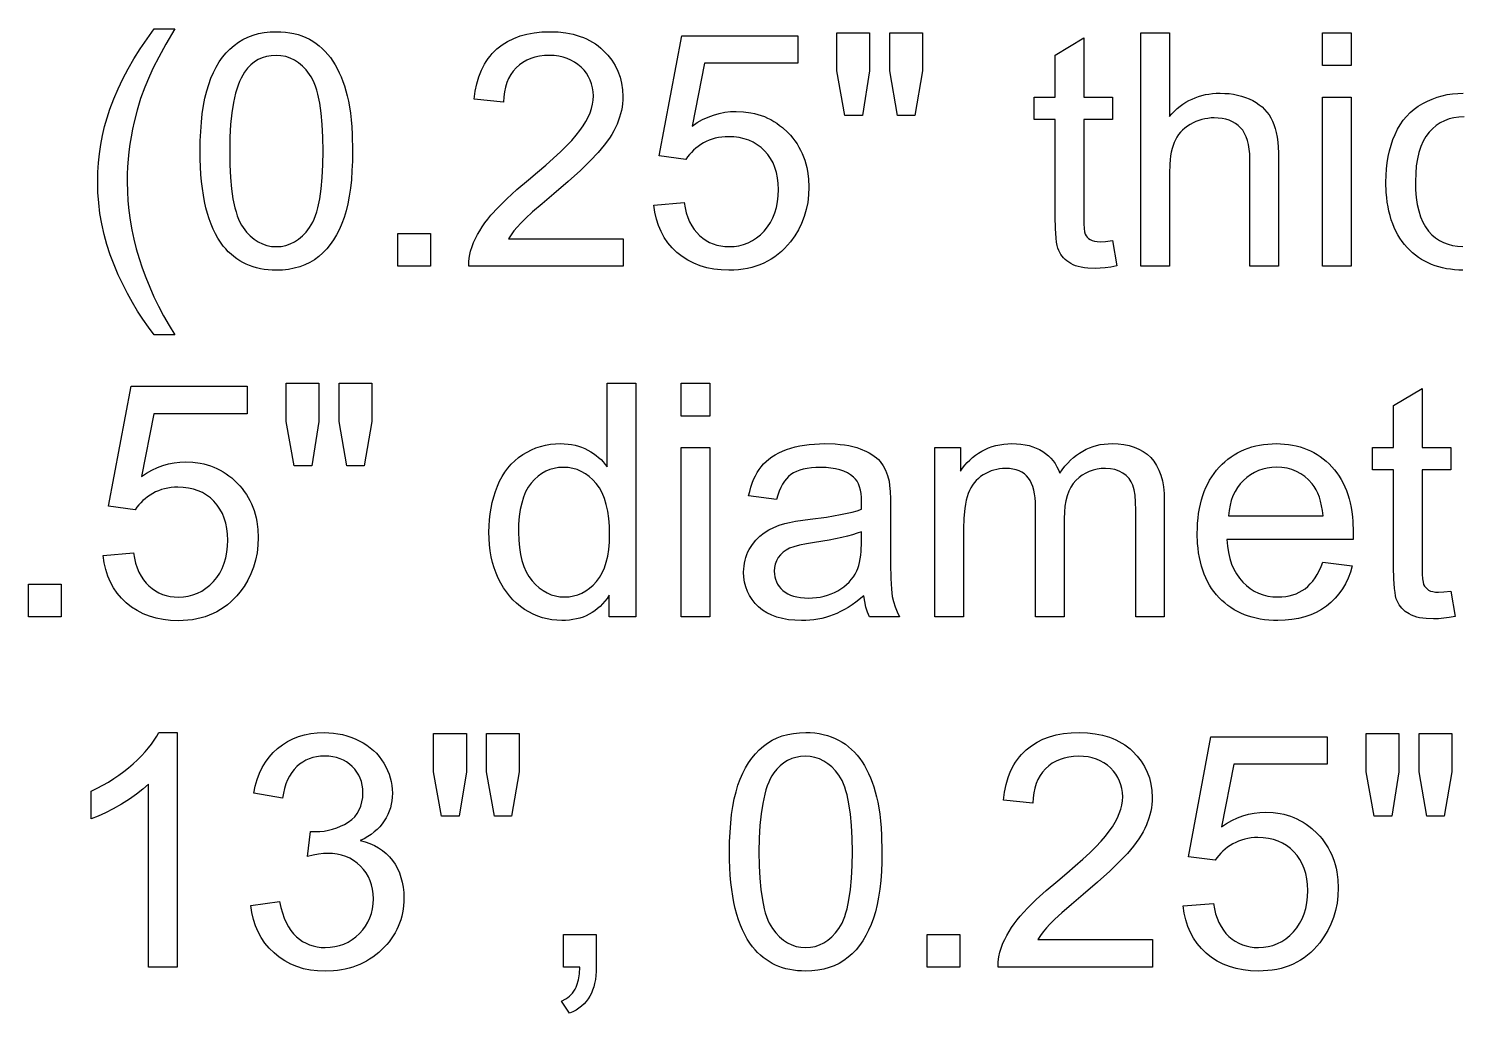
# Model space of a CAD drawing. Extents: x 0.6 to 44.2, y 0 to 23.3.
# Drawn here: x 5.546 to 8.001, y 20.397 to 22.083 of the extents above; entities that cross this region are included whole.
import ezdxf

# ---------------------------------------------------------------- set-up
doc = ezdxf.new("R2010")
doc.units = 0
doc.layers.add('CUTOUTS', color=1, linetype='CONTINUOUS')

msp = doc.modelspace()

# ---------------------------------------------------------------- linework, layer by layer
at = {"layer": 'CUTOUTS'}
for points in [[(5.7614, 21.5584), (5.7515, 21.5715), (5.7419, 21.5852), (5.7327, 21.5994), (5.7239, 21.6141), (5.7155, 21.6294), (5.7075, 21.6452), (5.6999, 21.6616), (5.6927, 21.6785), (5.6861, 21.6957), (5.6804, 21.7132), (5.6755, 21.7307), (5.6716, 21.7485), (5.6685, 21.7663), (5.6663, 21.7844), (5.665, 21.8026), (5.6646, 21.8209), (5.6649, 21.8371), (5.6659, 21.853), (5.6675, 21.8688), (5.6698, 21.8845), (5.6728, 21.9), (5.6764, 21.9152), (5.6806, 21.9304), (5.6856, 21.9453), (5.6921, 21.9626), (5.6995, 21.9798), (5.7077, 21.997), (5.7168, 22.0142), (5.7267, 22.0314), (5.7374, 22.0486), (5.749, 22.0657), (5.7614, 22.0828), (5.7966, 22.0828), (5.7815, 22.0565), (5.7692, 22.0342), (5.7597, 22.016), (5.753, 22.0018), (5.7451, 21.9828), (5.7381, 21.9633), (5.732, 21.9435), (5.7268, 21.9232), (5.724, 21.9105), (5.7216, 21.8977), (5.7196, 21.8849), (5.718, 21.8721), (5.7167, 21.8592), (5.7158, 21.8464), (5.7152, 21.8335), (5.715, 21.8206), (5.7154, 21.8042), (5.7163, 21.7878), (5.7179, 21.7714), (5.7201, 21.755), (5.723, 21.7386), (5.7265, 21.7222), (5.7307, 21.7059), (5.7354, 21.6895), (5.7408, 21.6731), (5.7469, 21.6567), (5.7536, 21.6403), (5.7609, 21.6239), (5.7689, 21.6076), (5.7775, 21.5912), (5.7867, 21.5748), (5.7966, 21.5584)], [(5.84, 21.8733), (5.8402, 21.8906), (5.8409, 21.907), (5.8421, 21.9226), (5.8437, 21.9373), (5.8457, 21.9512), (5.8482, 21.9641), (5.8512, 21.9762), (5.8546, 21.9875), (5.8585, 21.998), (5.8628, 22.0079), (5.8675, 22.0171), (5.8727, 22.0258), (5.8784, 22.0338), (5.8845, 22.0412), (5.891, 22.048), (5.898, 22.0542), (5.9054, 22.0597), (5.9133, 22.0645), (5.9217, 22.0685), (5.9305, 22.0718), (5.9398, 22.0744), (5.9495, 22.0762), (5.9597, 22.0773), (5.9704, 22.0777), (5.9783, 22.0775), (5.986, 22.0769), (5.9935, 22.0758), (6.0006, 22.0744), (6.0076, 22.0726), (6.0143, 22.0704), (6.0207, 22.0677), (6.0269, 22.0647), (6.0328, 22.0613), (6.0385, 22.0575), (6.0439, 22.0534), (6.0491, 22.0489), (6.054, 22.044), (6.0586, 22.0388), (6.0629, 22.0332), (6.067, 22.0273), (6.0709, 22.0211), (6.0745, 22.0144), (6.0779, 22.0075), (6.0811, 22.0002), (6.0841, 21.9926), (6.0869, 21.9847), (6.0918, 21.9678), (6.094, 21.9587), (6.0958, 21.9488), (6.0973, 21.9381), (6.0986, 21.9267), (6.0996, 21.9145), (6.1003, 21.9015), (6.1008, 21.8733), (6.1006, 21.8561), (6.0999, 21.8398), (6.0988, 21.8243), (6.0972, 21.8097), (6.0952, 21.7959), (6.0927, 21.783), (6.0898, 21.7709), (6.0864, 21.7597), (6.0825, 21.7492), (6.0783, 21.7393), (6.0735, 21.73), (6.0683, 21.7213), (6.0627, 21.7133), (6.0566, 21.7058), (6.0501, 21.699), (6.0431, 21.6928), (6.0357, 21.6873), (6.0278, 21.6825), (6.0194, 21.6784), (6.0106, 21.6751), (6.0012, 21.6725), (5.9914, 21.6707), (5.9812, 21.6696), (5.9704, 21.6692), (5.9633, 21.6694), (5.9564, 21.6699), (5.9496, 21.6707), (5.9431, 21.6718), (5.9367, 21.6733), (5.9305, 21.675), (5.9246, 21.6771), (5.9188, 21.6796), (5.9132, 21.6823), (5.9078, 21.6854), (5.9026, 21.6888), (5.8976, 21.6925), (5.8928, 21.6966), (5.8882, 21.701), (5.8838, 21.7057), (5.8796, 21.7107), (5.8748, 21.7172), (5.8703, 21.7241), (5.8661, 21.7316), (5.8623, 21.7396), (5.8587, 21.748), (5.8555, 21.757), (5.8525, 21.7664), (5.8499, 21.7763), (5.8476, 21.7867), (5.8456, 21.7976), (5.8439, 21.809), (5.8425, 21.8209), (5.8414, 21.8332), (5.8406, 21.8461), (5.8402, 21.8595)], [(6.5641, 21.7232), (6.5641, 21.676), (6.2998, 21.676), (6.2999, 21.6848), (6.3009, 21.6934), (6.3028, 21.7019), (6.3055, 21.7101), (6.3082, 21.7169), (6.3113, 21.7236), (6.3148, 21.7303), (6.3186, 21.7369), (6.3228, 21.7436), (6.3275, 21.7502), (6.3324, 21.7568), (6.3378, 21.7633), (6.3502, 21.7769), (6.365, 21.7916), (6.3823, 21.8072), (6.4021, 21.8239), (6.4177, 21.8369), (6.432, 21.8493), (6.445, 21.8609), (6.4567, 21.8718), (6.4671, 21.8821), (6.4761, 21.8916), (6.4838, 21.9005), (6.4902, 21.9086), (6.4956, 21.9164), (6.5002, 21.924), (6.5042, 21.9316), (6.5074, 21.939), (6.5099, 21.9464), (6.5117, 21.9536), (6.5128, 21.9607), (6.5131, 21.9677), (6.5128, 21.9749), (6.5118, 21.9817), (6.5102, 21.9883), (6.5079, 21.9946), (6.505, 22.0006), (6.5014, 22.0064), (6.4971, 22.0118), (6.4923, 22.017), (6.4868, 22.0217), (6.481, 22.0257), (6.4748, 22.0292), (6.4682, 22.032), (6.4612, 22.0342), (6.4538, 22.0358), (6.446, 22.0367), (6.4378, 22.037), (6.4292, 22.0367), (6.421, 22.0357), (6.4132, 22.034), (6.4059, 22.0317), (6.399, 22.0287), (6.3926, 22.025), (6.3866, 22.0207), (6.3811, 22.0157), (6.3761, 22.0101), (6.3717, 22.0041), (6.3681, 21.9975), (6.365, 21.9904), (6.3627, 21.9827), (6.361, 21.9746), (6.3599, 21.9659), (6.3595, 21.9568), (6.309, 21.962), (6.3108, 21.9757), (6.3134, 21.9885), (6.3169, 22.0006), (6.3214, 22.0117), (6.3267, 22.0221), (6.3297, 22.0269), (6.3329, 22.0316), (6.3364, 22.036), (6.34, 22.0402), (6.3439, 22.0443), (6.348, 22.0481), (6.3569, 22.055), (6.3664, 22.061), (6.3767, 22.0661), (6.3877, 22.0703), (6.3994, 22.0735), (6.4118, 22.0758), (6.425, 22.0772), (6.4389, 22.0777), (6.4529, 22.0772), (6.4662, 22.0757), (6.4787, 22.0732), (6.4905, 22.0697), (6.4961, 22.0676), (6.5015, 22.0652), (6.5067, 22.0626), (6.5118, 22.0597), (6.5166, 22.0566), (6.5213, 22.0532), (6.5258, 22.0496), (6.53, 22.0457), (6.5379, 22.0375), (6.5447, 22.0288), (6.5505, 22.0196), (6.5552, 22.01), (6.5589, 21.9999), (6.5615, 21.9893), (6.5631, 21.9782), (6.5636, 21.9666), (6.5634, 21.9606), (6.563, 21.9547), (6.5622, 21.9487), (6.5611, 21.9428), (6.5598, 21.9369), (6.5581, 21.9311), (6.5538, 21.9194), (6.5511, 21.9136), (6.5481, 21.9077), (6.5446, 21.9017), (6.5407, 21.8956), (6.5318, 21.8832), (6.5212, 21.8706), (6.5079, 21.8566), (6.4909, 21.8401), (6.47, 21.8214), (6.4455, 21.8002), (6.4253, 21.7831), (6.4092, 21.769), (6.397, 21.7579), (6.3887, 21.7498), (6.3827, 21.7432), (6.3772, 21.7366), (6.3723, 21.7299), (6.368, 21.7232)], [(6.6168, 21.7808), (6.6684, 21.7852), (6.67, 21.776), (6.6722, 21.7675), (6.6748, 21.7596), (6.6779, 21.7522), (6.6815, 21.7454), (6.6855, 21.7392), (6.69, 21.7336), (6.695, 21.7286), (6.7003, 21.7241), (6.706, 21.7203), (6.7118, 21.717), (6.718, 21.7143), (6.7244, 21.7123), (6.7311, 21.7108), (6.7381, 21.7099), (6.7453, 21.7096), (6.754, 21.71), (6.7624, 21.7113), (6.7704, 21.7133), (6.7781, 21.7163), (6.7854, 21.72), (6.7924, 21.7246), (6.799, 21.7301), (6.8053, 21.7363), (6.8111, 21.7433), (6.8161, 21.7508), (6.8203, 21.7588), (6.8238, 21.7674), (6.8265, 21.7766), (6.8284, 21.7863), (6.8295, 21.7965), (6.8299, 21.8073), (6.8295, 21.8175), (6.8284, 21.8272), (6.8266, 21.8363), (6.824, 21.8449), (6.8207, 21.8529), (6.8166, 21.8603), (6.8118, 21.8672), (6.8063, 21.8736), (6.8002, 21.8793), (6.7936, 21.8842), (6.7865, 21.8884), (6.7791, 21.8918), (6.7711, 21.8944), (6.7627, 21.8963), (6.7538, 21.8975), (6.7445, 21.8979), (6.7386, 21.8977), (6.7329, 21.8972), (6.7274, 21.8963), (6.7219, 21.8952), (6.7166, 21.8936), (6.7115, 21.8918), (6.7065, 21.8896), (6.7017, 21.8871), (6.697, 21.8843), (6.6926, 21.8813), (6.6885, 21.8781), (6.6846, 21.8747), (6.681, 21.8711), (6.6776, 21.8673), (6.6745, 21.8633), (6.6717, 21.8591), (6.6255, 21.8651), (6.6643, 22.0706), (6.8632, 22.0706), (6.8632, 22.0236), (6.7036, 22.0236), (6.682, 21.9161), (6.6911, 21.922), (6.7002, 21.9271), (6.7095, 21.9314), (6.7189, 21.935), (6.7284, 21.9377), (6.738, 21.9397), (6.7478, 21.9408), (6.7576, 21.9412), (6.7704, 21.9407), (6.7828, 21.939), (6.7887, 21.9377), (6.7946, 21.9361), (6.8003, 21.9343), (6.8059, 21.9322), (6.8114, 21.9298), (6.8167, 21.9271), (6.8219, 21.9241), (6.827, 21.9208), (6.8319, 21.9173), (6.8367, 21.9135), (6.846, 21.9049), (6.8504, 21.9003), (6.8544, 21.8956), (6.8582, 21.8906), (6.8618, 21.8855), (6.865, 21.8802), (6.868, 21.8748), (6.8706, 21.8692), (6.873, 21.8635), (6.8751, 21.8576), (6.877, 21.8515), (6.8785, 21.8452), (6.8798, 21.8389), (6.8815, 21.8256), (6.882, 21.8116), (6.8815, 21.7983), (6.88, 21.7854), (6.8776, 21.773), (6.8741, 21.761), (6.8697, 21.7495), (6.8642, 21.7385), (6.8578, 21.7279), (6.8504, 21.7178), (6.8455, 21.7119), (6.8403, 21.7064), (6.835, 21.7013), (6.8294, 21.6965), (6.8236, 21.6922), (6.8176, 21.6882), (6.8113, 21.6846), (6.8049, 21.6813), (6.7982, 21.6785), (6.7913, 21.676), (6.7842, 21.6739), (6.7769, 21.6722), (6.7693, 21.6709), (6.7615, 21.67), (6.7535, 21.6694), (6.7453, 21.6692), (6.732, 21.6697), (6.7193, 21.6711), (6.7072, 21.6735), (6.6958, 21.6768), (6.6849, 21.6811), (6.6747, 21.6864), (6.6652, 21.6926), (6.6562, 21.6998), (6.6481, 21.7077), (6.6408, 21.7163), (6.6345, 21.7255), (6.6291, 21.7353), (6.6247, 21.7457), (6.6211, 21.7568), (6.6185, 21.7685)], [(6.9437, 21.9344), (6.93, 22.0105), (6.93, 22.076), (6.986, 22.076), (6.986, 22.0105), (6.9737, 21.9344)], [(7.034, 21.9344), (7.0206, 22.0105), (7.0206, 22.076), (7.0766, 22.076), (7.0766, 22.0105), (7.0635, 21.9344)], [(7.4021, 21.72), (7.4092, 21.6766), (7.3991, 21.6747), (7.3895, 21.6733), (7.3805, 21.6725), (7.3721, 21.6722), (7.3594, 21.6727), (7.3537, 21.6734), (7.3483, 21.6743), (7.3433, 21.6755), (7.3387, 21.677), (7.3345, 21.6787), (7.3306, 21.6807), (7.3238, 21.6852), (7.3208, 21.6878), (7.318, 21.6905), (7.3156, 21.6933), (7.3134, 21.6963), (7.3115, 21.6995), (7.3099, 21.7029), (7.3084, 21.7068), (7.3072, 21.7117), (7.3062, 21.7175), (7.3053, 21.7243), (7.3042, 21.7407), (7.3038, 21.7609), (7.3038, 21.9276), (7.2678, 21.9276), (7.2678, 21.9658), (7.3038, 21.9658), (7.3038, 22.0376), (7.3527, 22.067), (7.3527, 21.9658), (7.4021, 21.9658), (7.4021, 21.9276), (7.3527, 21.9276), (7.3527, 21.7582), (7.3529, 21.7486), (7.3533, 21.7409), (7.3541, 21.7351), (7.3553, 21.7311), (7.3568, 21.7283), (7.3587, 21.7258), (7.361, 21.7235), (7.3637, 21.7216), (7.367, 21.72), (7.3709, 21.7189), (7.3754, 21.7183), (7.3805, 21.718), (7.39, 21.7185)], [(7.4501, 21.676), (7.4501, 22.076), (7.4992, 22.076), (7.4992, 21.9325), (7.5036, 21.9373), (7.5081, 21.9418), (7.5127, 21.946), (7.5175, 21.9499), (7.5225, 21.9535), (7.5275, 21.9568), (7.5327, 21.9597), (7.5381, 21.9624), (7.5436, 21.9647), (7.5492, 21.9667), (7.555, 21.9685), (7.5609, 21.9699), (7.567, 21.9709), (7.5732, 21.9717), (7.5795, 21.9722), (7.586, 21.9723), (7.5939, 21.9721), (7.6015, 21.9716), (7.6089, 21.9706), (7.6161, 21.9692), (7.6229, 21.9674), (7.6295, 21.9652), (7.6358, 21.9626), (7.6419, 21.9597), (7.6476, 21.9563), (7.6529, 21.9527), (7.6578, 21.9488), (7.6623, 21.9445), (7.6663, 21.94), (7.6699, 21.9352), (7.6731, 21.93), (7.6759, 21.9246), (7.6783, 21.9187), (7.6804, 21.9121), (7.6821, 21.905), (7.6836, 21.8972), (7.6847, 21.8887), (7.6855, 21.8797), (7.686, 21.87), (7.6861, 21.8597), (7.6861, 21.676), (7.637, 21.676), (7.637, 21.8597), (7.6367, 21.8686), (7.636, 21.8768), (7.6348, 21.8845), (7.633, 21.8915), (7.6308, 21.8979), (7.628, 21.9036), (7.6248, 21.9088), (7.621, 21.9133), (7.6168, 21.9172), (7.6122, 21.9206), (7.6072, 21.9235), (7.6018, 21.9259), (7.5959, 21.9277), (7.5897, 21.929), (7.583, 21.9298), (7.5759, 21.9301), (7.5705, 21.9299), (7.5651, 21.9293), (7.5599, 21.9285), (7.5547, 21.9272), (7.5496, 21.9256), (7.5446, 21.9237), (7.5397, 21.9214), (7.5348, 21.9187), (7.5302, 21.9158), (7.5259, 21.9126), (7.5219, 21.9091), (7.5183, 21.9054), (7.5151, 21.9014), (7.5122, 21.8972), (7.5096, 21.8927), (7.5074, 21.888), (7.5055, 21.883), (7.5038, 21.8774), (7.5024, 21.8714), (7.5013, 21.865), (7.5004, 21.8581), (7.4997, 21.8507), (7.4992, 21.8346), (7.4992, 21.676)], [(7.7611, 22.0195), (7.7611, 22.076), (7.8103, 22.076), (7.8103, 22.0195)], [(5.8905, 21.8733), (5.8908, 21.8497), (5.8919, 21.8282), (5.8937, 21.8087), (5.8962, 21.7913), (5.8995, 21.7759), (5.9014, 21.769), (5.9034, 21.7626), (5.9057, 21.7567), (5.9081, 21.7514), (5.9107, 21.7465), (5.9135, 21.7422), (5.9195, 21.7346), (5.9257, 21.7279), (5.9323, 21.7223), (5.9393, 21.7177), (5.9466, 21.7142), (5.9542, 21.7116), (5.9621, 21.7101), (5.9704, 21.7096), (5.9787, 21.7101), (5.9867, 21.7116), (5.9943, 21.7142), (6.0016, 21.7178), (6.0085, 21.7224), (6.0151, 21.728), (6.0214, 21.7347), (6.0273, 21.7423), (6.0301, 21.7467), (6.0327, 21.7515), (6.0351, 21.7569), (6.0374, 21.7628), (6.0395, 21.7692), (6.0414, 21.7761), (6.0446, 21.7914), (6.0471, 21.8088), (6.0489, 21.8283), (6.05, 21.8498), (6.0504, 21.8733), (6.05, 21.897), (6.0489, 21.9185), (6.0471, 21.9381), (6.0446, 21.9555), (6.0414, 21.9709), (6.0395, 21.9778), (6.0374, 21.9842), (6.0351, 21.99), (6.0327, 21.9954), (6.0301, 22.0002), (6.0273, 22.0045), (6.0214, 22.0121), (6.0151, 22.0187), (6.0084, 22.0243), (6.0014, 22.0289), (5.9941, 22.0324), (5.9864, 22.035), (5.9783, 22.0365), (5.9699, 22.037), (5.9616, 22.0366), (5.9538, 22.0352), (5.9464, 22.033), (5.9395, 22.0298), (5.9329, 22.0258), (5.9268, 22.0209), (5.9211, 22.0151), (5.9159, 22.0084), (5.9128, 22.0035), (5.9099, 21.9983), (5.9072, 21.9925), (5.9048, 21.9862), (5.9025, 21.9795), (5.9004, 21.9722), (5.8968, 21.9563), (5.894, 21.9385), (5.8921, 21.9187), (5.8909, 21.897)], [(7.7611, 21.676), (7.7611, 21.9658), (7.8103, 21.9658), (7.8103, 21.676)], [(6.1783, 21.676), (6.1783, 21.732), (6.2343, 21.732), (6.2343, 21.676)], [(6.001, 21.3344), (5.9873, 21.4105), (5.9873, 21.476), (6.0433, 21.476), (6.0433, 21.4105), (6.031, 21.3344)], [(6.0913, 21.3344), (6.0779, 21.4105), (6.0779, 21.476), (6.1339, 21.476), (6.1339, 21.4105), (6.1208, 21.3344)], [(6.5401, 21.076), (6.5401, 21.1126), (6.5366, 21.1074), (6.5328, 21.1025), (6.5289, 21.0979), (6.5247, 21.0937), (6.5204, 21.0899), (6.5158, 21.0863), (6.5111, 21.0831), (6.5061, 21.0803), (6.5009, 21.0777), (6.4956, 21.0755), (6.49, 21.0737), (6.4842, 21.0722), (6.4782, 21.071), (6.4721, 21.0702), (6.4657, 21.0696), (6.4591, 21.0695), (6.4505, 21.0698), (6.4421, 21.0707), (6.4339, 21.0722), (6.4258, 21.0743), (6.418, 21.0769), (6.4103, 21.0802), (6.4027, 21.0841), (6.3954, 21.0886), (6.3883, 21.0936), (6.3817, 21.0991), (6.3754, 21.105), (6.3696, 21.1115), (6.3642, 21.1184), (6.3592, 21.1257), (6.3546, 21.1336), (6.3504, 21.1419), (6.3466, 21.1506), (6.3434, 21.1597), (6.3406, 21.169), (6.3384, 21.1787), (6.3367, 21.1887), (6.3354, 21.199), (6.3347, 21.2097), (6.3344, 21.2206), (6.3346, 21.2314), (6.3353, 21.2418), (6.3364, 21.252), (6.338, 21.262), (6.3401, 21.2717), (6.3425, 21.2812), (6.3455, 21.2904), (6.3489, 21.2994), (6.3527, 21.3079), (6.357, 21.316), (6.3617, 21.3235), (6.3669, 21.3306), (6.3726, 21.3371), (6.3787, 21.3431), (6.3852, 21.3486), (6.3923, 21.3535), (6.3996, 21.3579), (6.4071, 21.3618), (6.4149, 21.365), (6.4229, 21.3676), (6.4311, 21.3697), (6.4395, 21.3712), (6.4481, 21.372), (6.4569, 21.3723), (6.4634, 21.3722), (6.4697, 21.3717), (6.4758, 21.3708), (6.4817, 21.3696), (6.4874, 21.368), (6.493, 21.3661), (6.4984, 21.3639), (6.5036, 21.3613), (6.5086, 21.3584), (6.5133, 21.3553), (6.5178, 21.3521), (6.5221, 21.3486), (6.5262, 21.3449), (6.53, 21.341), (6.5335, 21.3368), (6.5369, 21.3325), (6.5369, 21.476), (6.5857, 21.476), (6.5857, 21.076)], [(6.6632, 21.4195), (6.6632, 21.476), (6.7123, 21.476), (6.7123, 21.4195)], [(5.6741, 21.1808), (5.7257, 21.1852), (5.7273, 21.176), (5.7295, 21.1675), (5.7321, 21.1596), (5.7352, 21.1522), (5.7388, 21.1454), (5.7428, 21.1392), (5.7473, 21.1336), (5.7523, 21.1286), (5.7576, 21.1241), (5.7633, 21.1203), (5.7691, 21.117), (5.7753, 21.1143), (5.7817, 21.1123), (5.7884, 21.1108), (5.7954, 21.1099), (5.8026, 21.1096), (5.8113, 21.11), (5.8197, 21.1113), (5.8277, 21.1133), (5.8354, 21.1163), (5.8427, 21.12), (5.8497, 21.1246), (5.8563, 21.1301), (5.8626, 21.1363), (5.8684, 21.1433), (5.8734, 21.1508), (5.8776, 21.1588), (5.8811, 21.1674), (5.8838, 21.1766), (5.8857, 21.1863), (5.8868, 21.1965), (5.8872, 21.2073), (5.8868, 21.2175), (5.8857, 21.2272), (5.8839, 21.2363), (5.8813, 21.2449), (5.878, 21.2529), (5.8739, 21.2603), (5.8691, 21.2672), (5.8636, 21.2736), (5.8575, 21.2793), (5.8509, 21.2842), (5.8438, 21.2884), (5.8364, 21.2918), (5.8284, 21.2944), (5.82, 21.2963), (5.8111, 21.2975), (5.8018, 21.2979), (5.7959, 21.2977), (5.7902, 21.2972), (5.7847, 21.2963), (5.7792, 21.2952), (5.7739, 21.2936), (5.7688, 21.2918), (5.7638, 21.2896), (5.759, 21.2871), (5.7543, 21.2843), (5.7499, 21.2813), (5.7458, 21.2781), (5.7419, 21.2747), (5.7383, 21.2711), (5.7349, 21.2673), (5.7318, 21.2633), (5.729, 21.2591), (5.6828, 21.2651), (5.7216, 21.4706), (5.9205, 21.4706), (5.9205, 21.4236), (5.7609, 21.4236), (5.7393, 21.3161), (5.7484, 21.322), (5.7575, 21.3271), (5.7668, 21.3314), (5.7762, 21.335), (5.7857, 21.3377), (5.7953, 21.3397), (5.8051, 21.3408), (5.8149, 21.3412), (5.8277, 21.3407), (5.8401, 21.339), (5.846, 21.3377), (5.8519, 21.3361), (5.8576, 21.3343), (5.8632, 21.3322), (5.8687, 21.3298), (5.874, 21.3271), (5.8792, 21.3241), (5.8843, 21.3208), (5.8892, 21.3173), (5.894, 21.3135), (5.9033, 21.3049), (5.9077, 21.3003), (5.9117, 21.2956), (5.9155, 21.2906), (5.9191, 21.2855), (5.9223, 21.2802), (5.9252, 21.2748), (5.9279, 21.2692), (5.9303, 21.2635), (5.9324, 21.2576), (5.9343, 21.2515), (5.9358, 21.2452), (5.9371, 21.2389), (5.9388, 21.2256), (5.9393, 21.2116), (5.9388, 21.1983), (5.9373, 21.1854), (5.9349, 21.173), (5.9314, 21.161), (5.927, 21.1495), (5.9215, 21.1385), (5.9151, 21.1279), (5.9077, 21.1178), (5.9027, 21.1119), (5.8976, 21.1064), (5.8923, 21.1013), (5.8867, 21.0965), (5.8809, 21.0922), (5.8749, 21.0882), (5.8686, 21.0846), (5.8622, 21.0813), (5.8555, 21.0785), (5.8486, 21.076), (5.8415, 21.0739), (5.8342, 21.0722), (5.8266, 21.0709), (5.8188, 21.07), (5.8108, 21.0694), (5.8026, 21.0692), (5.7893, 21.0697), (5.7766, 21.0711), (5.7645, 21.0735), (5.7531, 21.0768), (5.7422, 21.0811), (5.732, 21.0864), (5.7225, 21.0926), (5.7135, 21.0998), (5.7054, 21.1077), (5.6981, 21.1163), (5.6918, 21.1255), (5.6864, 21.1353), (5.682, 21.1457), (5.6784, 21.1568), (5.6758, 21.1685)], [(7.9813, 21.12), (7.9884, 21.0766), (7.9783, 21.0747), (7.9688, 21.0733), (7.9598, 21.0725), (7.9513, 21.0722), (7.9387, 21.0727), (7.933, 21.0734), (7.9276, 21.0743), (7.9226, 21.0755), (7.918, 21.077), (7.9137, 21.0787), (7.9099, 21.0807), (7.903, 21.0852), (7.9, 21.0878), (7.8973, 21.0905), (7.8948, 21.0933), (7.8927, 21.0963), (7.8908, 21.0995), (7.8891, 21.1029), (7.8877, 21.1068), (7.8865, 21.1117), (7.8855, 21.1175), (7.8846, 21.1243), (7.8835, 21.1407), (7.8831, 21.1609), (7.8831, 21.3276), (7.8471, 21.3276), (7.8471, 21.3658), (7.8831, 21.3658), (7.8831, 21.4376), (7.932, 21.467), (7.932, 21.3658), (7.9813, 21.3658), (7.9813, 21.3276), (7.932, 21.3276), (7.932, 21.1582), (7.9321, 21.1486), (7.9326, 21.1409), (7.9334, 21.1351), (7.9345, 21.1311), (7.936, 21.1283), (7.938, 21.1258), (7.9403, 21.1235), (7.943, 21.1216), (7.9463, 21.12), (7.9501, 21.1189), (7.9546, 21.1183), (7.9598, 21.118), (7.9693, 21.1185)], [(6.6632, 21.076), (6.6632, 21.3658), (6.7123, 21.3658), (6.7123, 21.076)], [(6.9762, 21.1118), (6.9626, 21.101), (6.956, 21.0963), (6.9494, 21.092), (6.9428, 21.0881), (6.9364, 21.0847), (6.93, 21.0816), (6.9236, 21.079), (6.9173, 21.0768), (6.9108, 21.0748), (6.9042, 21.0732), (6.8975, 21.0719), (6.8906, 21.0708), (6.8837, 21.0701), (6.8766, 21.0696), (6.8695, 21.0695), (6.8579, 21.0698), (6.847, 21.0709), (6.8368, 21.0728), (6.8272, 21.0753), (6.8184, 21.0786), (6.8103, 21.0826), (6.8028, 21.0873), (6.7961, 21.0928), (6.7901, 21.0988), (6.7849, 21.1053), (6.7804, 21.1121), (6.7768, 21.1194), (6.774, 21.127), (6.772, 21.1351), (6.7708, 21.1436), (6.7704, 21.1524), (6.7706, 21.1577), (6.771, 21.1628), (6.7718, 21.1679), (6.7728, 21.1728), (6.7742, 21.1776), (6.7759, 21.1823), (6.7778, 21.1868), (6.7801, 21.1913), (6.7853, 21.1997), (6.7913, 21.2072), (6.798, 21.2138), (6.8055, 21.2195), (6.8136, 21.2245), (6.8222, 21.2289), (6.8312, 21.2326), (6.8408, 21.2356), (6.849, 21.2375), (6.859, 21.2394), (6.8845, 21.243), (6.9123, 21.2467), (6.9361, 21.2508), (6.956, 21.2552), (6.9645, 21.2575), (6.9721, 21.2599), (6.9723, 21.2728), (6.9721, 21.28), (6.9715, 21.2867), (6.9704, 21.2928), (6.9689, 21.2983), (6.9669, 21.3033), (6.9645, 21.3078), (6.9617, 21.3117), (6.9584, 21.315), (6.9534, 21.3189), (6.9479, 21.3223), (6.9417, 21.3252), (6.935, 21.3275), (6.9277, 21.3293), (6.9199, 21.3306), (6.9115, 21.3314), (6.9025, 21.3317), (6.8941, 21.3315), (6.8863, 21.3309), (6.879, 21.33), (6.8724, 21.3287), (6.8663, 21.3269), (6.8607, 21.3249), (6.8557, 21.3224), (6.8513, 21.3195), (6.8473, 21.3162), (6.8436, 21.3123), (6.8402, 21.3078), (6.837, 21.3027), (6.834, 21.2971), (6.8314, 21.2908), (6.829, 21.284), (6.8269, 21.2766), (6.7789, 21.2831), (6.7807, 21.2906), (6.7827, 21.2978), (6.785, 21.3046), (6.7875, 21.311), (6.7904, 21.317), (6.7935, 21.3227), (6.7968, 21.328), (6.8004, 21.3329), (6.8044, 21.3375), (6.8088, 21.3419), (6.8136, 21.3459), (6.8188, 21.3497), (6.8244, 21.3532), (6.8305, 21.3564), (6.8369, 21.3594), (6.8438, 21.3621), (6.8511, 21.3645), (6.8586, 21.3666), (6.8664, 21.3683), (6.8744, 21.3698), (6.8828, 21.3709), (6.8915, 21.3717), (6.9004, 21.3722), (6.9096, 21.3723), (6.9273, 21.3718), (6.9355, 21.3711), (6.9432, 21.3702), (6.9505, 21.3689), (6.9574, 21.3674), (6.9639, 21.3657), (6.9699, 21.3636), (6.9807, 21.359), (6.9855, 21.3564), (6.99, 21.3538), (6.9941, 21.3509), (6.9978, 21.348), (7.0011, 21.3449), (7.004, 21.3416), (7.009, 21.3346), (7.0133, 21.3267), (7.0167, 21.3179), (7.0193, 21.3082), (7.0203, 21.3007), (7.0211, 21.2906), (7.0216, 21.278), (7.0217, 21.2629), (7.0217, 21.1974), (7.0219, 21.1663), (7.0225, 21.1415), (7.0235, 21.123), (7.0249, 21.1108), (7.0268, 21.1018), (7.0295, 21.093), (7.033, 21.0844), (7.0373, 21.076), (6.986, 21.076), (6.9825, 21.084), (6.9797, 21.0926), (6.9776, 21.1019)], [(7.0978, 21.076), (7.0978, 21.3658), (7.1418, 21.3658), (7.1418, 21.3251), (7.1453, 21.3303), (7.1492, 21.3353), (7.1533, 21.3399), (7.1577, 21.3443), (7.1623, 21.3485), (7.1673, 21.3524), (7.1725, 21.356), (7.1781, 21.3594), (7.1838, 21.3624), (7.1898, 21.3651), (7.1959, 21.3673), (7.2023, 21.3691), (7.2088, 21.3705), (7.2156, 21.3715), (7.2225, 21.3721), (7.2296, 21.3723), (7.2375, 21.3721), (7.245, 21.3715), (7.2521, 21.3705), (7.2589, 21.369), (7.2653, 21.3671), (7.2714, 21.3648), (7.2771, 21.3621), (7.2824, 21.359), (7.2874, 21.3555), (7.292, 21.3516), (7.2962, 21.3474), (7.3, 21.3429), (7.3034, 21.3381), (7.3065, 21.3329), (7.3092, 21.3274), (7.3115, 21.3216), (7.3159, 21.3277), (7.3204, 21.3335), (7.3251, 21.3388), (7.33, 21.3438), (7.335, 21.3484), (7.3402, 21.3525), (7.3455, 21.3563), (7.3511, 21.3597), (7.3567, 21.3626), (7.3626, 21.3652), (7.3686, 21.3674), (7.3747, 21.3692), (7.381, 21.3706), (7.3875, 21.3716), (7.3942, 21.3721), (7.401, 21.3723), (7.4114, 21.372), (7.4213, 21.3709), (7.4305, 21.369), (7.4391, 21.3664), (7.4471, 21.363), (7.4544, 21.3589), (7.4612, 21.3541), (7.4673, 21.3485), (7.4727, 21.3421), (7.4774, 21.3349), (7.4814, 21.3269), (7.4847, 21.3181), (7.4872, 21.3086), (7.489, 21.2982), (7.4901, 21.2869), (7.4905, 21.2749), (7.4905, 21.076), (7.4416, 21.076), (7.4416, 21.2586), (7.4413, 21.2723), (7.4404, 21.2839), (7.439, 21.2935), (7.4369, 21.301), (7.434, 21.3072), (7.4301, 21.3127), (7.4253, 21.3176), (7.4195, 21.3219), (7.413, 21.3253), (7.4059, 21.3278), (7.3983, 21.3293), (7.3901, 21.3298), (7.3826, 21.3295), (7.3754, 21.3285), (7.3686, 21.3269), (7.3621, 21.3247), (7.3559, 21.3218), (7.3501, 21.3183), (7.3445, 21.3142), (7.3393, 21.3095), (7.3346, 21.304), (7.3305, 21.2978), (7.327, 21.2908), (7.3242, 21.283), (7.322, 21.2745), (7.3204, 21.2652), (7.3194, 21.2552), (7.3191, 21.2444), (7.3191, 21.076), (7.27, 21.076), (7.27, 21.2643), (7.2698, 21.2722), (7.2693, 21.2796), (7.2683, 21.2865), (7.267, 21.2929), (7.2653, 21.2988), (7.2633, 21.3042), (7.2608, 21.3091), (7.258, 21.3134), (7.2548, 21.3172), (7.2511, 21.3206), (7.2469, 21.3234), (7.2422, 21.3257), (7.237, 21.3275), (7.2314, 21.3288), (7.2253, 21.3295), (7.2187, 21.3298), (7.2136, 21.3296), (7.2085, 21.3291), (7.2036, 21.3282), (7.1988, 21.327), (7.194, 21.3255), (7.1894, 21.3236), (7.1848, 21.3214), (7.1804, 21.3189), (7.1761, 21.316), (7.1722, 21.3128), (7.1685, 21.3093), (7.1652, 21.3054), (7.1622, 21.3013), (7.1594, 21.2968), (7.157, 21.292), (7.1549, 21.2869), (7.153, 21.2814), (7.1514, 21.2753), (7.15, 21.2686), (7.1489, 21.2613), (7.1475, 21.245), (7.147, 21.2264), (7.147, 21.076)], [(7.7617, 21.1693), (7.8124, 21.1631), (7.8091, 21.1523), (7.8052, 21.1421), (7.8006, 21.1325), (7.7953, 21.1236), (7.7894, 21.1153), (7.7829, 21.1076), (7.7758, 21.1005), (7.768, 21.094), (7.7596, 21.0883), (7.7506, 21.0833), (7.7411, 21.0791), (7.731, 21.0756), (7.7203, 21.0729), (7.7091, 21.071), (7.6974, 21.0699), (7.685, 21.0695), (7.6772, 21.0696), (7.6695, 21.0701), (7.6621, 21.0709), (7.6549, 21.0719), (7.6479, 21.0733), (7.641, 21.075), (7.6344, 21.077), (7.628, 21.0793), (7.6218, 21.0819), (7.6158, 21.0848), (7.6101, 21.088), (7.6045, 21.0915), (7.5991, 21.0953), (7.5939, 21.0995), (7.589, 21.1039), (7.5842, 21.1086), (7.5797, 21.1136), (7.5755, 21.1189), (7.5715, 21.1244), (7.5679, 21.1302), (7.5646, 21.1362), (7.5615, 21.1424), (7.5587, 21.1489), (7.5563, 21.1557), (7.5541, 21.1627), (7.5522, 21.1699), (7.5506, 21.1774), (7.5493, 21.1851), (7.5483, 21.1931), (7.5475, 21.2013), (7.547, 21.2185), (7.5471, 21.2275), (7.5475, 21.2362), (7.5483, 21.2447), (7.5493, 21.253), (7.5506, 21.261), (7.5523, 21.2687), (7.5542, 21.2762), (7.5564, 21.2834), (7.5589, 21.2904), (7.5617, 21.2971), (7.5648, 21.3035), (7.5681, 21.3097), (7.5718, 21.3157), (7.5758, 21.3214), (7.5801, 21.3268), (7.5846, 21.332), (7.5894, 21.3369), (7.5944, 21.3414), (7.5995, 21.3457), (7.6048, 21.3496), (7.6103, 21.3533), (7.616, 21.3566), (7.6218, 21.3596), (7.6279, 21.3622), (7.6341, 21.3646), (7.6404, 21.3667), (7.647, 21.3684), (7.6537, 21.3698), (7.6606, 21.3709), (7.6676, 21.3717), (7.6749, 21.3722), (7.6823, 21.3723), (7.6895, 21.3722), (7.6965, 21.3717), (7.7033, 21.371), (7.71, 21.3699), (7.7165, 21.3685), (7.7229, 21.3668), (7.7291, 21.3648), (7.7351, 21.3625), (7.7409, 21.3598), (7.7466, 21.3569), (7.7521, 21.3536), (7.7575, 21.3501), (7.7627, 21.3462), (7.7677, 21.3421), (7.7726, 21.3376), (7.7772, 21.3328), (7.7817, 21.3277), (7.7859, 21.3224), (7.7898, 21.3168), (7.7934, 21.311), (7.7967, 21.3049), (7.7997, 21.2986), (7.8024, 21.292), (7.8049, 21.2852), (7.807, 21.2781), (7.8089, 21.2707), (7.8105, 21.2632), (7.8118, 21.2553), (7.8128, 21.2472), (7.8135, 21.2389), (7.8141, 21.2215), (7.8138, 21.2084), (7.5977, 21.2084), (7.5987, 21.1968), (7.6004, 21.1859), (7.6028, 21.1757), (7.6058, 21.1662), (7.6095, 21.1574), (7.6139, 21.1493), (7.619, 21.1419), (7.6247, 21.1352), (7.631, 21.1293), (7.6376, 21.1241), (7.6446, 21.1198), (7.652, 21.1162), (7.6598, 21.1134), (7.6679, 21.1114), (7.6764, 21.1103), (7.6853, 21.1099), (7.6919, 21.1101), (7.6983, 21.1107), (7.7044, 21.1119), (7.7103, 21.1134), (7.716, 21.1154), (7.7214, 21.1178), (7.7265, 21.1207), (7.7314, 21.124), (7.7361, 21.1279), (7.7405, 21.1322), (7.7446, 21.1371), (7.7485, 21.1425), (7.7522, 21.1484), (7.7556, 21.1548), (7.7588, 21.1618)], [(6.3849, 21.2206), (6.3853, 21.2072), (6.3864, 21.1946), (6.3882, 21.1828), (6.3908, 21.172), (6.3941, 21.162), (6.3981, 21.153), (6.4029, 21.1447), (6.4083, 21.1374), (6.4143, 21.131), (6.4206, 21.1254), (6.4271, 21.1206), (6.4339, 21.1167), (6.441, 21.1137), (6.4483, 21.1116), (6.4559, 21.1103), (6.4637, 21.1099), (6.4716, 21.1103), (6.4792, 21.1115), (6.4865, 21.1136), (6.4935, 21.1164), (6.5002, 21.1201), (6.5066, 21.1247), (6.5127, 21.13), (6.5184, 21.1362), (6.5237, 21.1432), (6.5283, 21.1511), (6.5322, 21.1598), (6.5353, 21.1694), (6.5378, 21.1799), (6.5395, 21.1913), (6.5406, 21.2035), (6.541, 21.2165), (6.5406, 21.2309), (6.5395, 21.2443), (6.5377, 21.2567), (6.5352, 21.2681), (6.532, 21.2785), (6.5281, 21.288), (6.5234, 21.2964), (6.518, 21.3039), (6.5121, 21.3104), (6.5059, 21.316), (6.4994, 21.3208), (6.4925, 21.3247), (6.4852, 21.3278), (6.4777, 21.3299), (6.4698, 21.3313), (6.4616, 21.3317), (6.4535, 21.3313), (6.4459, 21.33), (6.4385, 21.3279), (6.4315, 21.325), (6.4248, 21.3212), (6.4185, 21.3166), (6.4125, 21.3112), (6.4068, 21.3049), (6.4017, 21.2978), (6.3972, 21.2897), (6.3935, 21.2806), (6.3904, 21.2705), (6.388, 21.2595), (6.3863, 21.2475), (6.3852, 21.2345)], [(7.6004, 21.2487), (7.7622, 21.2487), (7.7612, 21.2576), (7.7599, 21.2659), (7.7581, 21.2736), (7.756, 21.2807), (7.7535, 21.2873), (7.7506, 21.2933), (7.7473, 21.2987), (7.7437, 21.3036), (7.7376, 21.3102), (7.7311, 21.316), (7.7241, 21.3209), (7.7167, 21.3249), (7.7089, 21.328), (7.7007, 21.3302), (7.692, 21.3315), (7.6828, 21.332), (7.6745, 21.3316), (7.6666, 21.3305), (7.659, 21.3288), (7.6517, 21.3263), (7.6448, 21.3231), (7.6382, 21.3192), (7.6319, 21.3146), (7.6259, 21.3093), (7.6205, 21.3034), (7.6157, 21.297), (7.6116, 21.2902), (7.608, 21.2828), (7.6052, 21.275), (7.603, 21.2667), (7.6014, 21.258)], [(6.9721, 21.2215), (6.965, 21.2188), (6.957, 21.2162), (6.9482, 21.2137), (6.9386, 21.2114), (6.9169, 21.2069), (6.8918, 21.2029), (6.8778, 21.2007), (6.866, 21.1983), (6.8564, 21.1957), (6.849, 21.1931), (6.8431, 21.19), (6.8379, 21.1864), (6.8334, 21.1821), (6.8296, 21.1771), (6.8266, 21.1717), (6.8245, 21.166), (6.8232, 21.1601), (6.8228, 21.1538), (6.823, 21.149), (6.8237, 21.1444), (6.8249, 21.14), (6.8265, 21.1358), (6.8286, 21.1318), (6.8312, 21.128), (6.8342, 21.1244), (6.8377, 21.121), (6.8416, 21.118), (6.846, 21.1153), (6.8508, 21.1131), (6.856, 21.1112), (6.8617, 21.1098), (6.8677, 21.1088), (6.8743, 21.1082), (6.8812, 21.108), (6.8882, 21.1081), (6.895, 21.1087), (6.9016, 21.1097), (6.908, 21.1111), (6.9142, 21.1128), (6.9202, 21.1149), (6.9261, 21.1175), (6.9317, 21.1204), (6.937, 21.1236), (6.942, 21.1271), (6.9466, 21.131), (6.9508, 21.1351), (6.9547, 21.1395), (6.9582, 21.1441), (6.9614, 21.1491), (6.9641, 21.1543), (6.966, 21.1587), (6.9676, 21.1636), (6.969, 21.169), (6.9701, 21.1749), (6.9709, 21.1813), (6.9716, 21.1882), (6.9721, 21.2034)], [(5.5464, 21.076), (5.5464, 21.132), (5.6023, 21.132), (5.6023, 21.076)], [(5.8007, 20.476), (5.7516, 20.476), (5.7516, 20.789), (5.742, 20.7805), (5.7311, 20.7721), (5.7188, 20.7636), (5.7051, 20.7552), (5.691, 20.7472), (5.6778, 20.7404), (5.6652, 20.7345), (5.6534, 20.7298), (5.6534, 20.7773), (5.6635, 20.7822), (5.6733, 20.7875), (5.6828, 20.7929), (5.692, 20.7987), (5.7008, 20.8047), (5.7093, 20.8109), (5.7175, 20.8174), (5.7254, 20.8242), (5.7328, 20.831), (5.7397, 20.8379), (5.746, 20.8446), (5.7517, 20.8513), (5.7569, 20.858), (5.7615, 20.8646), (5.7656, 20.8712), (5.7691, 20.8777), (5.8007, 20.8777)], [(5.9268, 20.5816), (5.9759, 20.5882), (5.9782, 20.5781), (5.9809, 20.5688), (5.9839, 20.5601), (5.9873, 20.5523), (5.9911, 20.5451), (5.9952, 20.5387), (5.9998, 20.533), (6.0047, 20.528), (6.0099, 20.5237), (6.0154, 20.5199), (6.0212, 20.5168), (6.0272, 20.5142), (6.0335, 20.5122), (6.0401, 20.5107), (6.047, 20.5099), (6.0542, 20.5096), (6.0627, 20.51), (6.0708, 20.5111), (6.0787, 20.513), (6.0861, 20.5156), (6.0933, 20.519), (6.1001, 20.5231), (6.1066, 20.528), (6.1127, 20.5336), (6.1183, 20.5398), (6.1232, 20.5463), (6.1273, 20.5532), (6.1306, 20.5605), (6.1332, 20.5681), (6.1351, 20.5761), (6.1362, 20.5844), (6.1366, 20.5931), (6.1362, 20.6014), (6.1352, 20.6093), (6.1335, 20.6168), (6.1311, 20.6239), (6.128, 20.6307), (6.1242, 20.6372), (6.1197, 20.6432), (6.1145, 20.6489), (6.1088, 20.654), (6.1027, 20.6585), (6.0962, 20.6623), (6.0894, 20.6654), (6.0822, 20.6678), (6.0746, 20.6695), (6.0666, 20.6705), (6.0583, 20.6708), (6.0509, 20.6705), (6.0427, 20.6695), (6.0336, 20.6678), (6.0236, 20.6654), (6.0291, 20.7085), (6.037, 20.708), (6.0447, 20.7082), (6.0523, 20.709), (6.0597, 20.7103), (6.0668, 20.712), (6.0738, 20.7143), (6.0805, 20.7172), (6.0871, 20.7205), (6.0935, 20.7243), (6.0994, 20.7287), (6.1045, 20.7336), (6.1088, 20.7391), (6.1123, 20.7451), (6.1151, 20.7517), (6.117, 20.7589), (6.1182, 20.7665), (6.1186, 20.7748), (6.1183, 20.7814), (6.1174, 20.7877), (6.116, 20.7938), (6.114, 20.7995), (6.1114, 20.8049), (6.1083, 20.8101), (6.1046, 20.815), (6.1003, 20.8195), (6.0956, 20.8237), (6.0905, 20.8273), (6.0851, 20.8304), (6.0794, 20.8328), (6.0733, 20.8348), (6.0669, 20.8362), (6.0602, 20.837), (6.0531, 20.8373), (6.0461, 20.837), (6.0394, 20.8362), (6.033, 20.8347), (6.0268, 20.8328), (6.021, 20.8302), (6.0155, 20.8272), (6.0103, 20.8235), (6.0053, 20.8193), (6.0008, 20.8145), (5.9967, 20.8091), (5.9929, 20.8032), (5.9897, 20.7968), (5.9868, 20.7897), (5.9844, 20.7821), (5.9824, 20.774), (5.9808, 20.7652), (5.9317, 20.774), (5.9343, 20.786), (5.9376, 20.7973), (5.9417, 20.8079), (5.9464, 20.8178), (5.9519, 20.827), (5.9581, 20.8356), (5.965, 20.8434), (5.9726, 20.8505), (5.9808, 20.8569), (5.9895, 20.8624), (5.9987, 20.8671), (6.0084, 20.8709), (6.0186, 20.8738), (6.0292, 20.876), (6.0404, 20.8772), (6.052, 20.8777), (6.0601, 20.8774), (6.0681, 20.8768), (6.0758, 20.8757), (6.0835, 20.8742), (6.0909, 20.8722), (6.0982, 20.8698), (6.1053, 20.8669), (6.1123, 20.8636), (6.119, 20.8599), (6.1253, 20.8559), (6.1312, 20.8516), (6.1366, 20.847), (6.1417, 20.8421), (6.1464, 20.8368), (6.1506, 20.8312), (6.1545, 20.8253), (6.1579, 20.8192), (6.1608, 20.8129), (6.1634, 20.8066), (6.1654, 20.8002), (6.167, 20.7937), (6.1681, 20.7872), (6.1688, 20.7805), (6.1691, 20.7737), (6.1688, 20.7673), (6.1682, 20.761), (6.1671, 20.7549), (6.1656, 20.7489), (6.1636, 20.7431), (6.1612, 20.7374), (6.1584, 20.7319), (6.1551, 20.7265), (6.1515, 20.7213), (6.1474, 20.7164), (6.1428, 20.7118), (6.1379, 20.7074), (6.1325, 20.7033), (6.1268, 20.6995), (6.1206, 20.6959), (6.1139, 20.6927), (6.1226, 20.6903), (6.1307, 20.6875), (6.1383, 20.6841), (6.1455, 20.6801), (6.1521, 20.6756), (6.1582, 20.6705), (6.1639, 20.6649), (6.1691, 20.6587), (6.1737, 20.6521), (6.1777, 20.645), (6.181, 20.6375), (6.1838, 20.6297), (6.1859, 20.6214), (6.1875, 20.6127), (6.1884, 20.6037), (6.1887, 20.5942), (6.1886, 20.5877), (6.1881, 20.5813), (6.1874, 20.5751), (6.1863, 20.569), (6.185, 20.563), (6.1833, 20.5571), (6.1814, 20.5514), (6.1792, 20.5458), (6.1766, 20.5403), (6.1738, 20.5349), (6.1706, 20.5297), (6.1672, 20.5246), (6.1635, 20.5196), (6.1595, 20.5147), (6.1551, 20.51), (6.1505, 20.5054), (6.1457, 20.5009), (6.1406, 20.4968), (6.1355, 20.493), (6.1301, 20.4894), (6.1247, 20.4861), (6.119, 20.4832), (6.1132, 20.4805), (6.1073, 20.478), (6.1011, 20.4759), (6.0949, 20.4741), (6.0884, 20.4725), (6.0818, 20.4712), (6.0751, 20.4702), (6.0682, 20.4695), (6.0539, 20.4689), (6.041, 20.4694), (6.0287, 20.4709), (6.0169, 20.4733), (6.0057, 20.4768), (5.9951, 20.4812), (5.985, 20.4866), (5.9754, 20.493), (5.9665, 20.5003), (5.9582, 20.5084), (5.9509, 20.5172), (5.9446, 20.5265), (5.9391, 20.5363), (5.9347, 20.5468), (5.9311, 20.5578), (5.9285, 20.5694)], [(6.2534, 20.7344), (6.2397, 20.8105), (6.2397, 20.876), (6.2957, 20.876), (6.2957, 20.8105), (6.2834, 20.7344)], [(6.3437, 20.7344), (6.3303, 20.8105), (6.3303, 20.876), (6.3862, 20.876), (6.3862, 20.8105), (6.3732, 20.7344)], [(6.7461, 20.6733), (6.7464, 20.6906), (6.7471, 20.707), (6.7482, 20.7226), (6.7498, 20.7373), (6.7518, 20.7512), (6.7544, 20.7641), (6.7573, 20.7762), (6.7607, 20.7875), (6.7646, 20.798), (6.7689, 20.8079), (6.7737, 20.8171), (6.7789, 20.8258), (6.7845, 20.8338), (6.7906, 20.8412), (6.7971, 20.848), (6.8041, 20.8542), (6.8115, 20.8597), (6.8194, 20.8645), (6.8278, 20.8685), (6.8366, 20.8718), (6.8459, 20.8744), (6.8557, 20.8762), (6.8659, 20.8773), (6.8766, 20.8777), (6.8845, 20.8775), (6.8922, 20.8769), (6.8996, 20.8758), (6.9068, 20.8744), (6.9137, 20.8726), (6.9204, 20.8704), (6.9268, 20.8677), (6.933, 20.8647), (6.939, 20.8613), (6.9447, 20.8575), (6.9501, 20.8534), (6.9552, 20.8489), (6.9601, 20.844), (6.9647, 20.8388), (6.9691, 20.8332), (6.9732, 20.8273), (6.977, 20.8211), (6.9806, 20.8144), (6.9841, 20.8075), (6.9873, 20.8002), (6.9903, 20.7926), (6.9931, 20.7847), (6.998, 20.7678), (7.0001, 20.7587), (7.0019, 20.7488), (7.0035, 20.7381), (7.0047, 20.7267), (7.0057, 20.7145), (7.0064, 20.7015), (7.007, 20.6733), (7.0068, 20.6561), (7.0061, 20.6398), (7.005, 20.6243), (7.0034, 20.6097), (7.0013, 20.5959), (6.9989, 20.583), (6.9959, 20.5709), (6.9925, 20.5597), (6.9887, 20.5492), (6.9844, 20.5393), (6.9797, 20.53), (6.9745, 20.5213), (6.9689, 20.5133), (6.9628, 20.5058), (6.9563, 20.499), (6.9493, 20.4928), (6.9418, 20.4873), (6.9339, 20.4825), (6.9256, 20.4784), (6.9167, 20.4751), (6.9074, 20.4725), (6.8976, 20.4707), (6.8873, 20.4696), (6.8766, 20.4692), (6.8694, 20.4694), (6.8625, 20.4699), (6.8557, 20.4707), (6.8492, 20.4718), (6.8428, 20.4733), (6.8367, 20.475), (6.8307, 20.4771), (6.8249, 20.4796), (6.8193, 20.4823), (6.814, 20.4854), (6.8088, 20.4888), (6.8038, 20.4925), (6.799, 20.4966), (6.7943, 20.501), (6.7899, 20.5057), (6.7857, 20.5107), (6.7809, 20.5172), (6.7764, 20.5241), (6.7723, 20.5316), (6.7684, 20.5396), (6.7648, 20.548), (6.7616, 20.557), (6.7587, 20.5664), (6.756, 20.5763), (6.7537, 20.5867), (6.7517, 20.5976), (6.75, 20.609), (6.7486, 20.6209), (6.7475, 20.6332), (6.7468, 20.6461), (6.7463, 20.6595)], [(7.4703, 20.5232), (7.4703, 20.476), (7.2059, 20.476), (7.206, 20.4848), (7.2071, 20.4934), (7.2089, 20.5019), (7.2116, 20.5101), (7.2143, 20.5169), (7.2174, 20.5236), (7.2209, 20.5303), (7.2248, 20.5369), (7.229, 20.5436), (7.2336, 20.5502), (7.2386, 20.5568), (7.244, 20.5633), (7.2563, 20.5769), (7.2711, 20.5916), (7.2884, 20.6072), (7.3082, 20.6239), (7.3239, 20.6369), (7.3382, 20.6493), (7.3512, 20.6609), (7.3629, 20.6718), (7.3732, 20.6821), (7.3822, 20.6916), (7.39, 20.7005), (7.3963, 20.7086), (7.4017, 20.7164), (7.4064, 20.724), (7.4103, 20.7316), (7.4135, 20.739), (7.416, 20.7464), (7.4178, 20.7536), (7.4189, 20.7607), (7.4193, 20.7677), (7.4189, 20.7749), (7.418, 20.7817), (7.4163, 20.7883), (7.414, 20.7946), (7.4111, 20.8006), (7.4075, 20.8064), (7.4033, 20.8118), (7.3984, 20.817), (7.393, 20.8217), (7.3872, 20.8257), (7.381, 20.8292), (7.3743, 20.832), (7.3673, 20.8342), (7.3599, 20.8358), (7.3521, 20.8367), (7.344, 20.837), (7.3353, 20.8367), (7.3271, 20.8357), (7.3193, 20.834), (7.312, 20.8317), (7.3052, 20.8287), (7.2987, 20.825), (7.2927, 20.8207), (7.2872, 20.8157), (7.2822, 20.8101), (7.2779, 20.8041), (7.2742, 20.7975), (7.2712, 20.7904), (7.2688, 20.7827), (7.2671, 20.7746), (7.266, 20.7659), (7.2656, 20.7568), (7.2152, 20.762), (7.2169, 20.7757), (7.2196, 20.7885), (7.2231, 20.8006), (7.2275, 20.8117), (7.2328, 20.8221), (7.2358, 20.8269), (7.2391, 20.8316), (7.2425, 20.836), (7.2462, 20.8402), (7.2501, 20.8443), (7.2542, 20.8481), (7.263, 20.855), (7.2726, 20.861), (7.2828, 20.8661), (7.2938, 20.8703), (7.3055, 20.8735), (7.318, 20.8758), (7.3312, 20.8772), (7.345, 20.8777), (7.3591, 20.8772), (7.3723, 20.8757), (7.3849, 20.8732), (7.3966, 20.8697), (7.4022, 20.8676), (7.4076, 20.8652), (7.4129, 20.8626), (7.4179, 20.8597), (7.4228, 20.8566), (7.4274, 20.8532), (7.4319, 20.8496), (7.4362, 20.8457), (7.444, 20.8375), (7.4509, 20.8288), (7.4566, 20.8196), (7.4614, 20.81), (7.465, 20.7999), (7.4676, 20.7893), (7.4692, 20.7782), (7.4697, 20.7666), (7.4696, 20.7606), (7.4691, 20.7547), (7.4684, 20.7487), (7.4673, 20.7428), (7.4659, 20.7369), (7.4642, 20.7311), (7.4599, 20.7194), (7.4573, 20.7136), (7.4542, 20.7077), (7.4507, 20.7017), (7.4469, 20.6956), (7.4379, 20.6832), (7.4273, 20.6706), (7.414, 20.6566), (7.397, 20.6401), (7.3762, 20.6214), (7.3516, 20.6002), (7.3315, 20.5831), (7.3153, 20.569), (7.3031, 20.5579), (7.2948, 20.5498), (7.2888, 20.5432), (7.2834, 20.5366), (7.2785, 20.5299), (7.2741, 20.5232)], [(7.5229, 20.5808), (7.5745, 20.5852), (7.5762, 20.576), (7.5783, 20.5675), (7.5809, 20.5596), (7.584, 20.5522), (7.5876, 20.5454), (7.5916, 20.5392), (7.5961, 20.5336), (7.6011, 20.5286), (7.6065, 20.5241), (7.6121, 20.5203), (7.618, 20.517), (7.6241, 20.5143), (7.6306, 20.5123), (7.6373, 20.5108), (7.6442, 20.5099), (7.6515, 20.5096), (7.6602, 20.51), (7.6685, 20.5113), (7.6765, 20.5133), (7.6842, 20.5163), (7.6915, 20.52), (7.6985, 20.5246), (7.7052, 20.5301), (7.7115, 20.5363), (7.7172, 20.5433), (7.7222, 20.5508), (7.7265, 20.5588), (7.7299, 20.5674), (7.7326, 20.5766), (7.7345, 20.5863), (7.7357, 20.5965), (7.736, 20.6073), (7.7357, 20.6175), (7.7346, 20.6272), (7.7327, 20.6363), (7.7301, 20.6449), (7.7268, 20.6529), (7.7228, 20.6603), (7.718, 20.6672), (7.7124, 20.6736), (7.7063, 20.6793), (7.6997, 20.6842), (7.6927, 20.6884), (7.6852, 20.6918), (7.6772, 20.6944), (7.6688, 20.6963), (7.66, 20.6975), (7.6506, 20.6979), (7.6448, 20.6977), (7.6391, 20.6972), (7.6335, 20.6963), (7.6281, 20.6952), (7.6228, 20.6936), (7.6176, 20.6918), (7.6127, 20.6896), (7.6078, 20.6871), (7.6032, 20.6843), (7.5988, 20.6813), (7.5946, 20.6781), (7.5908, 20.6747), (7.5871, 20.6711), (7.5838, 20.6673), (7.5806, 20.6633), (7.5778, 20.6591), (7.5317, 20.6651), (7.5704, 20.8706), (7.7693, 20.8706), (7.7693, 20.8236), (7.6097, 20.8236), (7.5882, 20.7161), (7.5972, 20.722), (7.6064, 20.7271), (7.6157, 20.7314), (7.6251, 20.735), (7.6346, 20.7377), (7.6442, 20.7397), (7.6539, 20.7408), (7.6637, 20.7412), (7.6766, 20.7407), (7.6889, 20.739), (7.6949, 20.7377), (7.7007, 20.7361), (7.7064, 20.7343), (7.712, 20.7322), (7.7175, 20.7298), (7.7228, 20.7271), (7.728, 20.7241), (7.7331, 20.7208), (7.7381, 20.7173), (7.7429, 20.7135), (7.7521, 20.7049), (7.7565, 20.7003), (7.7606, 20.6956), (7.7644, 20.6906), (7.7679, 20.6855), (7.7711, 20.6802), (7.7741, 20.6748), (7.7768, 20.6692), (7.7792, 20.6635), (7.7813, 20.6576), (7.7831, 20.6515), (7.7846, 20.6452), (7.7859, 20.6389), (7.7876, 20.6256), (7.7882, 20.6116), (7.7877, 20.5983), (7.7862, 20.5854), (7.7837, 20.573), (7.7802, 20.561), (7.7758, 20.5495), (7.7704, 20.5385), (7.7639, 20.5279), (7.7565, 20.5178), (7.7516, 20.5119), (7.7465, 20.5064), (7.7411, 20.5013), (7.7355, 20.4965), (7.7297, 20.4922), (7.7237, 20.4882), (7.7175, 20.4846), (7.711, 20.4813), (7.7043, 20.4785), (7.6974, 20.476), (7.6903, 20.4739), (7.683, 20.4722), (7.6754, 20.4709), (7.6677, 20.47), (7.6597, 20.4694), (7.6515, 20.4692), (7.6381, 20.4697), (7.6254, 20.4711), (7.6134, 20.4735), (7.6019, 20.4768), (7.5911, 20.4811), (7.5809, 20.4864), (7.5713, 20.4926), (7.5624, 20.4998), (7.5542, 20.5077), (7.547, 20.5163), (7.5407, 20.5255), (7.5353, 20.5353), (7.5308, 20.5457), (7.5273, 20.5568), (7.5246, 20.5685)], [(7.8498, 20.7344), (7.8362, 20.8105), (7.8362, 20.876), (7.8921, 20.876), (7.8921, 20.8105), (7.8798, 20.7344)], [(7.9401, 20.7344), (7.9268, 20.8105), (7.9268, 20.876), (7.9827, 20.876), (7.9827, 20.8105), (7.9696, 20.7344)], [(6.7966, 20.6733), (6.797, 20.6497), (6.7981, 20.6282), (6.7999, 20.6087), (6.8024, 20.5913), (6.8056, 20.5759), (6.8075, 20.569), (6.8096, 20.5626), (6.8118, 20.5567), (6.8143, 20.5514), (6.8169, 20.5465), (6.8197, 20.5422), (6.8256, 20.5346), (6.8319, 20.5279), (6.8385, 20.5223), (6.8454, 20.5177), (6.8527, 20.5142), (6.8603, 20.5116), (6.8683, 20.5101), (6.8766, 20.5096), (6.8849, 20.5101), (6.8928, 20.5116), (6.9004, 20.5142), (6.9077, 20.5178), (6.9146, 20.5224), (6.9213, 20.528), (6.9275, 20.5347), (6.9335, 20.5423), (6.9362, 20.5467), (6.9389, 20.5515), (6.9413, 20.5569), (6.9435, 20.5628), (6.9456, 20.5692), (6.9475, 20.5761), (6.9507, 20.5914), (6.9533, 20.6088), (6.9551, 20.6283), (6.9561, 20.6498), (6.9565, 20.6733), (6.9561, 20.697), (6.9551, 20.7185), (6.9533, 20.7381), (6.9507, 20.7555), (6.9475, 20.7709), (6.9456, 20.7778), (6.9435, 20.7842), (6.9413, 20.79), (6.9389, 20.7954), (6.9362, 20.8002), (6.9335, 20.8045), (6.9275, 20.8121), (6.9212, 20.8187), (6.9146, 20.8243), (6.9076, 20.8289), (6.9002, 20.8324), (6.8925, 20.835), (6.8844, 20.8365), (6.876, 20.837), (6.8678, 20.8366), (6.86, 20.8352), (6.8526, 20.833), (6.8456, 20.8298), (6.8391, 20.8258), (6.8329, 20.8209), (6.8273, 20.8151), (6.822, 20.8084), (6.8189, 20.8035), (6.816, 20.7983), (6.8134, 20.7925), (6.8109, 20.7862), (6.8086, 20.7795), (6.8065, 20.7722), (6.803, 20.7563), (6.8002, 20.7385), (6.7982, 20.7187), (6.797, 20.697)], [(6.4621, 20.476), (6.4621, 20.532), (6.518, 20.532), (6.518, 20.476), (6.5179, 20.4685), (6.5174, 20.4614), (6.5165, 20.4546), (6.5153, 20.4482), (6.5138, 20.4421), (6.5119, 20.4365), (6.5097, 20.4312), (6.5071, 20.4262), (6.5042, 20.4216), (6.5009, 20.4173), (6.4971, 20.4132), (6.493, 20.4094), (6.4885, 20.4059), (6.4835, 20.4026), (6.4782, 20.3996), (6.4725, 20.3969), (6.4588, 20.4179), (6.4661, 20.4217), (6.4693, 20.4239), (6.4723, 20.4263), (6.4751, 20.4289), (6.4776, 20.4317), (6.4798, 20.4348), (6.4817, 20.438), (6.4835, 20.4415), (6.485, 20.4453), (6.4875, 20.4541), (6.4891, 20.4643), (6.4899, 20.476)], [(7.0845, 20.476), (7.0845, 20.532), (7.1404, 20.532), (7.1404, 20.476)]]:
    msp.add_lwpolyline(points, close=True, dxfattribs=at)
for points in [[(8.0018, 21.6695), (7.9945, 21.6696), (7.9873, 21.6701), (7.9803, 21.6708), (7.9735, 21.6719), (7.9669, 21.6733), (7.9605, 21.6749), (7.9542, 21.6769), (7.9482, 21.6792), (7.9423, 21.6818), (7.9366, 21.6847), (7.931, 21.6879), (7.9257, 21.6913), (7.9205, 21.6951), (7.9156, 21.6992), (7.9108, 21.7037), (7.9062, 21.7084), (7.9018, 21.7134), (7.8977, 21.7186), (7.8939, 21.7241), (7.8904, 21.7299), (7.8871, 21.736), (7.8841, 21.7423), (7.8815, 21.7488), (7.8791, 21.7557), (7.8769, 21.7628), (7.8751, 21.7701), (7.8735, 21.7777), (7.8723, 21.7856), (7.8713, 21.7938), (7.8706, 21.8022), (7.87, 21.8198), (7.8703, 21.8314), (7.871, 21.8426), (7.8722, 21.8534), (7.8739, 21.8638), (7.8761, 21.8739), (7.8788, 21.8836), (7.8819, 21.893), (7.8856, 21.9019), (7.8897, 21.9105), (7.8944, 21.9184), (7.8995, 21.9259), (7.9052, 21.9327), (7.9113, 21.9391), (7.918, 21.9448), (7.9252, 21.9501), (7.9329, 21.9547), (7.9409, 21.9589), (7.9491, 21.9624), (7.9575, 21.9655), (7.9661, 21.9679), (7.9748, 21.9699), (7.9837, 21.9712), (7.9928, 21.9721), (8.0021, 21.9723)], [(8.004, 21.932), (7.9949, 21.9315), (7.9863, 21.9303), (7.9781, 21.9282), (7.9704, 21.9253), (7.963, 21.9216), (7.9562, 21.917), (7.9497, 21.9116), (7.9437, 21.9054), (7.9382, 21.8982), (7.9335, 21.8901), (7.9296, 21.8811), (7.9263, 21.871), (7.9238, 21.86), (7.9219, 21.848), (7.9209, 21.8351), (7.9205, 21.8212), (7.9208, 21.8071), (7.9219, 21.794), (7.9236, 21.7819), (7.9261, 21.7708), (7.9292, 21.7607), (7.9331, 21.7516), (7.9376, 21.7434), (7.9429, 21.7363), (7.9487, 21.7301), (7.9549, 21.7247), (7.9616, 21.7202), (7.9687, 21.7165), (7.9762, 21.7136), (7.9841, 21.7115), (7.9925, 21.7103), (8.0013, 21.7099)]]:
    msp.add_lwpolyline(points, dxfattribs=at)

doc.saveas('drawing.dxf')
